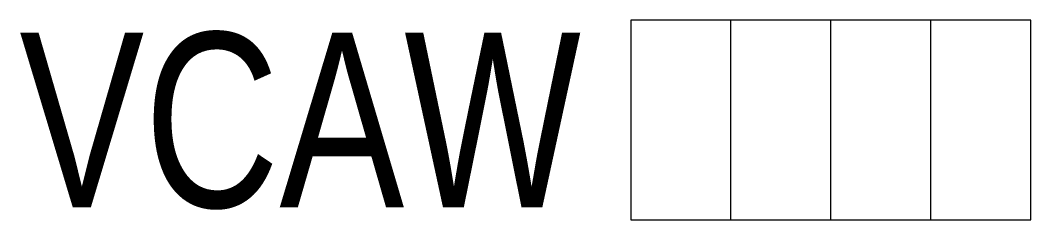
# Model space of a CAD drawing. Extents: x -1622 to 400, y -200 to 200.
import ezdxf
from ezdxf.enums import TextEntityAlignment as Align

# ---------------------------------------------------------------- set-up
doc = ezdxf.new("R2010")
doc.units = 0
doc.styles.add('ISOPLUS', font='isoplus.shx')

msp = doc.modelspace()

# ---------------------------------------------------------------- linework, layer by layer
at = {"color": 0}
for p, q in [((-200, -200), (-200, 200)), ((0, -200), (0, 200)), ((200, -200), (200, 200))]:
    msp.add_line(p, q, dxfattribs=at)
msp.add_lwpolyline([(-400, -200), (400, -200), (400, 200), (-400, 200)], close=True, dxfattribs=at)

# ---------------------------------------------------------------- texts
at = {"color": 0, "style": 'ISOPLUS', "width": 0.8}
msp.add_attdef('VCAW', text='', height=350, dxfattribs=at).set_placement((-500, 0), align=Align.MIDDLE_RIGHT)

doc.saveas('drawing.dxf')
